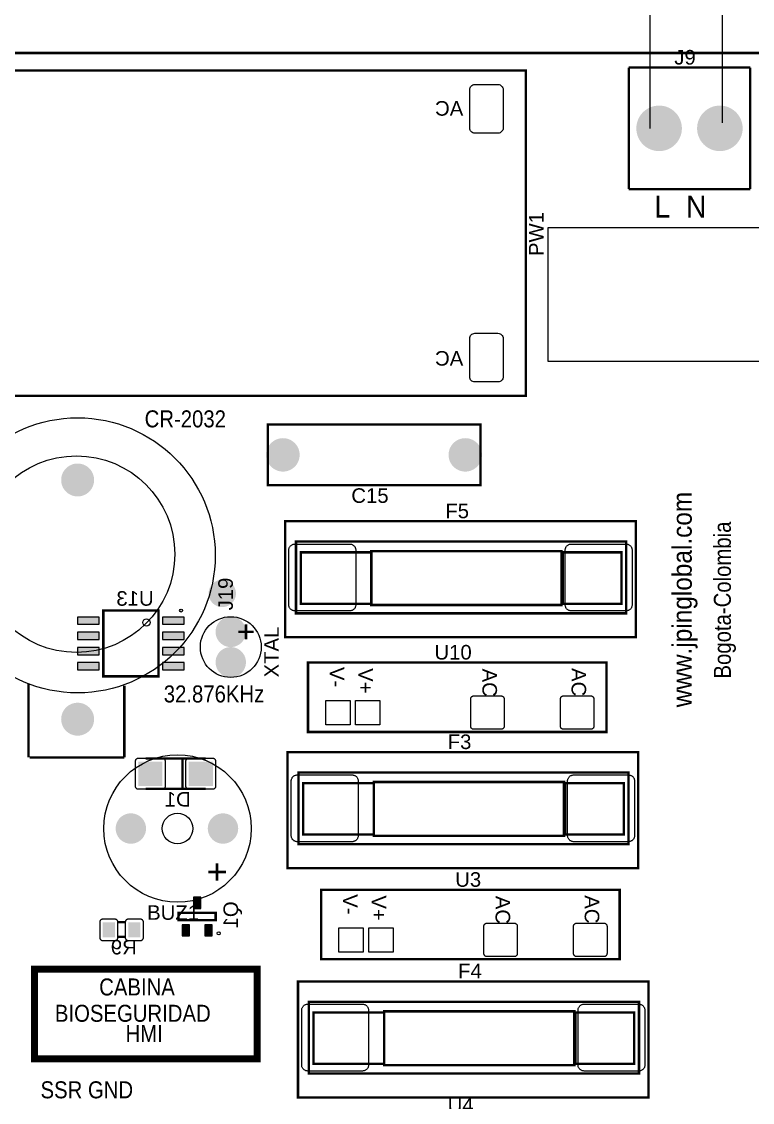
# Model space of a CAD drawing. Header units: inches. Extents: x 15 to 148, y 10 to 111.
# Drawn here: x 132.31 to 136.51, y 98.4 to 104.61 of the extents above; entities that cross this region are included whole.
import ezdxf

# ---------------------------------------------------------------- set-up
doc = ezdxf.new("R2010")
doc.units = ezdxf.units.IN
doc.header["$MEASUREMENT"] = 0
doc.layers.add('BLK_12AWG', color=7, linetype='Continuous')

# ---------------------------------------------------------------- blocks, each defined once
blk = doc.blocks.new('RPAD')
blk.add_trace([(-0.5, -0.5), (-0.5, 0.5), (0.5, -0.5), (0.5, 0.5)])
blk = doc.blocks.new('EPAD')
at = {"const_width": 0.5}
blk.add_lwpolyline([(-0.25, 0, 1), (0.25, 0, 1)], format="xyb", close=True, dxfattribs=at)
blk = doc.blocks.new('CBA2Board')
for points, const_width in [([(154.6751, 100.9212), (162.5311, 100.9212), (162.5311, 105.055), (154.6751, 105.055), (154.6751, 100.9212)], 0.008), ([(154.6751, 100.9212), (162.5311, 100.9212), (162.5311, 105.055), (154.6751, 105.055), (154.6751, 100.9212)], 0.008), ([(154.6751, 100.9212), (162.5311, 100.9212), (162.5311, 105.055), (154.6751, 105.055), (154.6751, 100.9212)], 0.008), ([(157.0499, 103.9263), (159.1129, 103.9263), (159.1129, 104.9972), (157.0499, 104.9972), (157.0499, 103.9263)], 0.008), ([(157.0499, 103.9263), (159.1129, 103.9263), (159.1129, 104.9972), (157.0499, 104.9972), (157.0499, 103.9263)], 0.008), ([(157.0499, 103.9263), (159.1129, 103.9263), (159.1129, 104.9972), (157.0499, 104.9972), (157.0499, 103.9263)], 0.008), ([(159.4512, 105.007), (159.4512, 104.607)], 0.008), ([(159.4512, 105.007), (159.8512, 105.007)], 0.008), ([(159.4512, 105.007), (159.4512, 104.607)], 0.008), ([(159.4512, 105.007), (159.8512, 105.007)], 0.008), ([(159.4512, 105.007), (159.4512, 104.607)], 0.008), ([(159.4512, 105.007), (159.8512, 105.007)], 0.008), ([(159.8512, 105.007), (159.8512, 104.607)], 0.008), ([(159.8512, 105.007), (159.8512, 104.607)], 0.008), ([(159.8512, 105.007), (159.8512, 104.607)], 0.008), ([(159.4512, 104.607), (159.8512, 104.607)], 0.008), ([(159.4512, 104.607), (159.8512, 104.607)], 0.008), ([(159.4512, 104.607), (159.8512, 104.607)], 0.008), ([(158.2634, 103.6322), (158.9634, 103.6322), (158.9634, 103.8322), (158.2634, 103.8322), (158.2634, 103.6322)], 0.008), ([(158.2634, 103.6322), (158.9634, 103.6322), (158.9634, 103.8322), (158.2634, 103.8322), (158.2634, 103.6322)], 0.008), ([(158.2634, 103.6322), (158.9634, 103.6322), (158.9634, 103.8322), (158.2634, 103.8322), (158.2634, 103.6322)], 0.008), ([(158.3209, 103.1318), (159.4744, 103.1318), (159.4744, 103.5137), (158.3209, 103.5137), (158.3209, 103.1318)], 0.008), ([(158.3209, 103.1318), (159.4744, 103.1318), (159.4744, 103.5137), (158.3209, 103.5137), (158.3209, 103.1318)], 0.008), ([(158.3209, 103.1318), (159.4744, 103.1318), (159.4744, 103.5137), (158.3209, 103.5137), (158.3209, 103.1318)], 0.008), ([(158.3563, 103.2105), (159.4429, 103.2105), (159.4429, 103.4467), (158.3563, 103.4467), (158.3563, 103.2105)], 0.008), ([(158.3563, 103.2105), (159.4429, 103.2105), (159.4429, 103.4467), (158.3563, 103.4467), (158.3563, 103.2105)], 0.008), ([(158.3563, 103.2105), (159.4429, 103.2105), (159.4429, 103.4467), (158.3563, 103.4467), (158.3563, 103.2105)], 0.008), ([(158.372, 103.242), (158.6043, 103.242), (158.6043, 103.4113), (158.372, 103.4113), (158.372, 103.242)], 0.008), ([(158.372, 103.242), (158.6043, 103.242), (158.6043, 103.4113), (158.372, 103.4113), (158.372, 103.242)], 0.008), ([(158.372, 103.242), (158.6043, 103.242), (158.6043, 103.4113), (158.372, 103.4113), (158.372, 103.242)], 0.008), ([(158.6043, 103.2381), (159.2303, 103.2381), (159.2303, 103.4152), (158.6043, 103.4152), (158.6043, 103.2381)], 0.008), ([(158.6043, 103.2381), (159.2303, 103.2381), (159.2303, 103.4152), (158.6043, 103.4152), (158.6043, 103.2381)], 0.008), ([(158.6043, 103.2381), (159.2303, 103.2381), (159.2303, 103.4152), (158.6043, 103.4152), (158.6043, 103.2381)], 0.008), ([(159.2342, 103.242), (159.4272, 103.242), (159.4272, 103.4113), (159.2342, 103.4113), (159.2342, 103.242)], 0.008), ([(159.2342, 103.242), (159.4272, 103.242), (159.4272, 103.4113), (159.2342, 103.4113), (159.2342, 103.242)], 0.008), ([(159.2342, 103.242), (159.4272, 103.242), (159.4272, 103.4113), (159.2342, 103.4113), (159.2342, 103.242)], 0.008), ([(157.9035, 103.0032), (157.7224, 103.0032), (157.7224, 103.2198), (157.9035, 103.2198), (157.9035, 103.0032)], 0.00787), ([(157.9035, 103.0032), (157.7224, 103.0032), (157.7224, 103.2198), (157.9035, 103.2198), (157.9035, 103.0032)], 0.00787), ([(157.9035, 103.0032), (157.7224, 103.0032), (157.7224, 103.2198), (157.9035, 103.2198), (157.9035, 103.0032)], 0.00787), ([(158.1917, 103.1745), (158.1917, 103.1245)], 0.008), ([(158.1917, 103.1745), (158.1917, 103.1245)], 0.008), ([(158.1917, 103.1745), (158.1917, 103.1245)], 0.008), ([(158.2167, 103.1495), (158.1667, 103.1495)], 0.008), ([(158.2167, 103.1495), (158.1667, 103.1495)], 0.008), ([(158.2167, 103.1495), (158.1667, 103.1495)], 0.008), ([(158.3957, 102.8201), (159.3782, 102.8201), (159.3782, 103.0485), (158.3957, 103.0485), (158.3957, 102.8201)], 0.008), ([(158.3957, 102.8201), (159.3782, 102.8201), (159.3782, 103.0485), (158.3957, 103.0485), (158.3957, 102.8201)], 0.008), ([(158.3957, 102.8201), (159.3782, 102.8201), (159.3782, 103.0485), (158.3957, 103.0485), (158.3957, 102.8201)], 0.008), ([(157.4764, 102.7361), (157.4764, 102.9802)], 0.008), ([(157.4764, 102.7361), (157.4764, 102.9802)], 0.008), ([(157.4764, 102.7361), (157.4764, 102.9802)], 0.008), ([(157.7913, 102.9723), (157.7913, 102.7361)], 0.008), ([(157.7913, 102.9723), (157.7913, 102.7361)], 0.008), ([(157.7913, 102.9723), (157.7913, 102.7361)], 0.008), ([(158.3287, 102.3719), (159.4823, 102.3719), (159.4823, 102.7538), (158.3287, 102.7538), (158.3287, 102.3719)], 0.008), ([(158.3287, 102.3719), (159.4823, 102.3719), (159.4823, 102.7538), (158.3287, 102.7538), (158.3287, 102.3719)], 0.008), ([(158.3287, 102.3719), (159.4823, 102.3719), (159.4823, 102.7538), (158.3287, 102.7538), (158.3287, 102.3719)], 0.008), ([(157.4803, 102.7361), (157.7913, 102.7361)], 0.008), ([(157.4803, 102.7361), (157.7913, 102.7361)], 0.008), ([(157.4803, 102.7361), (157.7913, 102.7361)], 0.008), ([(158.059, 102.7326), (157.862, 102.7326)], 0.008), ([(158.059, 102.7326), (157.862, 102.7326)], 0.008), ([(158.059, 102.7326), (157.862, 102.7326)], 0.008), ([(157.983, 102.6326), (157.983, 102.7326)], 0.008), ([(157.983, 102.6326), (157.983, 102.7326)], 0.008), ([(157.983, 102.6326), (157.983, 102.7326)], 0.008), ([(158.3642, 102.4507), (159.4508, 102.4507), (159.4508, 102.6869), (158.3642, 102.6869), (158.3642, 102.4507)], 0.008), ([(158.3642, 102.4507), (159.4508, 102.4507), (159.4508, 102.6869), (158.3642, 102.6869), (158.3642, 102.4507)], 0.008), ([(158.3642, 102.4507), (159.4508, 102.4507), (159.4508, 102.6869), (158.3642, 102.6869), (158.3642, 102.4507)], 0.008), ([(158.3799, 102.4822), (158.6122, 102.4822), (158.6122, 102.6515), (158.3799, 102.6515), (158.3799, 102.4822)], 0.008), ([(158.3799, 102.4822), (158.6122, 102.4822), (158.6122, 102.6515), (158.3799, 102.6515), (158.3799, 102.4822)], 0.008), ([(158.3799, 102.4822), (158.6122, 102.4822), (158.6122, 102.6515), (158.3799, 102.6515), (158.3799, 102.4822)], 0.008), ([(158.6122, 102.4782), (159.2382, 102.4782), (159.2382, 102.6554), (158.6122, 102.6554), (158.6122, 102.4782)], 0.008), ([(158.6122, 102.4782), (159.2382, 102.4782), (159.2382, 102.6554), (158.6122, 102.6554), (158.6122, 102.4782)], 0.008), ([(158.6122, 102.4782), (159.2382, 102.4782), (159.2382, 102.6554), (158.6122, 102.6554), (158.6122, 102.4782)], 0.008), ([(159.2421, 102.4822), (159.435, 102.4822), (159.435, 102.6515), (159.2421, 102.6515), (159.2421, 102.4822)], 0.008), ([(159.2421, 102.4822), (159.435, 102.4822), (159.435, 102.6515), (159.2421, 102.6515), (159.2421, 102.4822)], 0.008), ([(159.2421, 102.4822), (159.435, 102.4822), (159.435, 102.6515), (159.2421, 102.6515), (159.2421, 102.4822)], 0.008), ([(157.862, 102.6326), (158.059, 102.6326)], 0.008), ([(157.862, 102.6326), (158.059, 102.6326)], 0.008), ([(157.862, 102.6326), (158.059, 102.6326)], 0.008), ([(158.439, 102.0721), (159.4215, 102.0721), (159.4215, 102.3005), (158.439, 102.3005), (158.439, 102.0721)], 0.008), ([(158.439, 102.0721), (159.4215, 102.0721), (159.4215, 102.3005), (158.439, 102.3005), (158.439, 102.0721)], 0.008), ([(158.439, 102.0721), (159.4215, 102.0721), (159.4215, 102.3005), (158.439, 102.3005), (158.439, 102.0721)], 0.008), ([(157.97, 102.2007), (157.97, 102.2243), (158.092, 102.2243), (158.092, 102.2007), (157.97, 102.2007)], 0.00787), ([(157.97, 102.2007), (157.97, 102.2243), (158.092, 102.2243), (158.092, 102.2007), (157.97, 102.2007)], 0.00787), ([(157.97, 102.2007), (157.97, 102.2243), (158.092, 102.2243), (158.092, 102.2007), (157.97, 102.2007)], 0.00787), ([(157.7694, 102.1937), (157.7974, 102.1937)], 0.008), ([(157.7694, 102.1937), (157.7974, 102.1937)], 0.008), ([(157.7694, 102.1937), (157.7974, 102.1937)], 0.008), ([(157.7694, 102.1457), (157.7964, 102.1457)], 0.008), ([(157.7694, 102.1457), (157.7964, 102.1457)], 0.008), ([(157.7694, 102.1457), (157.7964, 102.1457)], 0.008), ([(157.4961, 101.744), (158.2283, 101.744), (158.2283, 102.0393), (157.4961, 102.0393), (157.4961, 101.744)], 0.023), ([(157.4961, 101.744), (158.2283, 101.744), (158.2283, 102.0393), (157.4961, 102.0393), (157.4961, 101.744)], 0.023), ([(157.4961, 101.744), (158.2283, 101.744), (158.2283, 102.0393), (157.4961, 102.0393), (157.4961, 101.744)], 0.023), ([(158.3629, 101.6172), (159.5164, 101.6172), (159.5164, 101.999), (158.3629, 101.999), (158.3629, 101.6172)], 0.008), ([(158.3629, 101.6172), (159.5164, 101.6172), (159.5164, 101.999), (158.3629, 101.999), (158.3629, 101.6172)], 0.008), ([(158.3629, 101.6172), (159.5164, 101.6172), (159.5164, 101.999), (158.3629, 101.999), (158.3629, 101.6172)], 0.008), ([(158.3983, 101.6959), (159.485, 101.6959), (159.485, 101.9321), (158.3983, 101.9321), (158.3983, 101.6959)], 0.008), ([(158.3983, 101.6959), (159.485, 101.6959), (159.485, 101.9321), (158.3983, 101.9321), (158.3983, 101.6959)], 0.008), ([(158.3983, 101.6959), (159.485, 101.6959), (159.485, 101.9321), (158.3983, 101.9321), (158.3983, 101.6959)], 0.008), ([(158.4141, 101.7274), (158.6464, 101.7274), (158.6464, 101.8967), (158.4141, 101.8967), (158.4141, 101.7274)], 0.008), ([(158.4141, 101.7274), (158.6464, 101.7274), (158.6464, 101.8967), (158.4141, 101.8967), (158.4141, 101.7274)], 0.008), ([(158.4141, 101.7274), (158.6464, 101.7274), (158.6464, 101.8967), (158.4141, 101.8967), (158.4141, 101.7274)], 0.008), ([(158.6464, 101.7235), (159.2724, 101.7235), (159.2724, 101.9006), (158.6464, 101.9006), (158.6464, 101.7235)], 0.008), ([(158.6464, 101.7235), (159.2724, 101.7235), (159.2724, 101.9006), (158.6464, 101.9006), (158.6464, 101.7235)], 0.008), ([(158.6464, 101.7235), (159.2724, 101.7235), (159.2724, 101.9006), (158.6464, 101.9006), (158.6464, 101.7235)], 0.008), ([(159.2763, 101.7274), (159.4692, 101.7274), (159.4692, 101.8967), (159.2763, 101.8967), (159.2763, 101.7274)], 0.008), ([(159.2763, 101.7274), (159.4692, 101.7274), (159.4692, 101.8967), (159.2763, 101.8967), (159.2763, 101.7274)], 0.008), ([(159.2763, 101.7274), (159.4692, 101.7274), (159.4692, 101.8967), (159.2763, 101.8967), (159.2763, 101.7274)], 0.008)]:
    blk.add_lwpolyline(points, dxfattribs=dict(const_width=const_width))
for points in [[(158.945, 104.9512), (159.021, 104.9512), (159.0245, 104.9509), (159.0277, 104.9499), (159.0306, 104.9483), (159.0331, 104.9463), (159.0351, 104.9438), (159.0367, 104.9409), (159.0376, 104.9377), (159.038, 104.9342), (159.038, 104.8082), (159.0376, 104.8047), (159.0367, 104.8015), (159.0351, 104.7986), (159.0331, 104.7961), (159.0306, 104.7941), (159.0277, 104.7925), (159.0245, 104.7915), (159.021, 104.7912), (158.945, 104.7912), (158.9415, 104.7915), (158.9383, 104.7925), (158.9354, 104.7941), (158.9329, 104.7961), (158.9308, 104.7986), (158.9293, 104.8015), (158.9283, 104.8047), (158.928, 104.8082), (158.928, 104.9342), (158.9283, 104.9377), (158.9293, 104.9409), (158.9308, 104.9438), (158.9329, 104.9463), (158.9354, 104.9483), (158.9383, 104.9499), (158.9415, 104.9509), (158.945, 104.9512)], [(158.945, 104.1323), (159.021, 104.1323), (159.0245, 104.132), (159.0277, 104.131), (159.0306, 104.1294), (159.0331, 104.1274), (159.0351, 104.1249), (159.0367, 104.122), (159.0376, 104.1188), (159.038, 104.1153), (159.038, 103.9893), (159.0376, 103.9858), (159.0367, 103.9826), (159.0351, 103.9797), (159.0331, 103.9772), (159.0306, 103.9752), (159.0277, 103.9736), (159.0245, 103.9726), (159.021, 103.9723), (158.945, 103.9723), (158.9415, 103.9726), (158.9383, 103.9736), (158.9354, 103.9752), (158.9329, 103.9772), (158.9308, 103.9797), (158.9293, 103.9826), (158.9283, 103.9858), (158.928, 103.9893), (158.928, 104.1153), (158.9283, 104.1188), (158.9293, 104.122), (158.9308, 104.1249), (158.9329, 104.1274), (158.9354, 104.1294), (158.9383, 104.131), (158.9415, 104.132), (158.945, 104.1323)], [(158.3529, 103.4386), (158.5329, 103.4386), (158.535, 103.4385), (158.537, 103.4382), (158.5389, 103.4378), (158.5408, 103.4371), (158.5425, 103.4363), (158.5442, 103.4353), (158.5457, 103.4341), (158.5471, 103.4329), (158.5484, 103.4314), (158.5495, 103.4299), (158.5505, 103.4283), (158.5514, 103.4265), (158.552, 103.4247), (158.5525, 103.4227), (158.5528, 103.4207), (158.5529, 103.4186), (158.5529, 103.2386), (158.5528, 103.2366), (158.5525, 103.2345), (158.552, 103.2326), (158.5514, 103.2308), (158.5505, 103.229), (158.5495, 103.2274), (158.5484, 103.2258), (158.5471, 103.2244), (158.5457, 103.2231), (158.5442, 103.222), (158.5425, 103.221), (158.5408, 103.2202), (158.5389, 103.2195), (158.537, 103.219), (158.535, 103.2187), (158.5329, 103.2186), (158.3529, 103.2186), (158.3508, 103.2187), (158.3488, 103.219), (158.3469, 103.2195), (158.345, 103.2202), (158.3433, 103.221), (158.3416, 103.222), (158.3401, 103.2231), (158.3387, 103.2244), (158.3374, 103.2258), (158.3363, 103.2274), (158.3353, 103.229), (158.3344, 103.2308), (158.3338, 103.2326), (158.3333, 103.2345), (158.333, 103.2366), (158.3329, 103.2386), (158.3329, 103.4186), (158.333, 103.4207), (158.3333, 103.4227), (158.3338, 103.4247), (158.3344, 103.4265), (158.3353, 103.4283), (158.3363, 103.4299), (158.3374, 103.4314), (158.3387, 103.4329), (158.3401, 103.4341), (158.3416, 103.4353), (158.3433, 103.4363), (158.345, 103.4371), (158.3469, 103.4378), (158.3488, 103.4382), (158.3508, 103.4385), (158.3529, 103.4386)], [(159.2624, 103.4386), (159.4424, 103.4386), (159.4444, 103.4385), (159.4464, 103.4382), (159.4484, 103.4378), (159.4502, 103.4371), (159.452, 103.4363), (159.4536, 103.4353), (159.4552, 103.4341), (159.4566, 103.4329), (159.4579, 103.4314), (159.459, 103.4299), (159.46, 103.4283), (159.4608, 103.4265), (159.4615, 103.4247), (159.462, 103.4227), (159.4623, 103.4207), (159.4624, 103.4186), (159.4624, 103.2386), (159.4623, 103.2366), (159.462, 103.2345), (159.4615, 103.2326), (159.4608, 103.2308), (159.46, 103.229), (159.459, 103.2274), (159.4579, 103.2258), (159.4566, 103.2244), (159.4552, 103.2231), (159.4536, 103.222), (159.452, 103.221), (159.4502, 103.2202), (159.4484, 103.2195), (159.4464, 103.219), (159.4444, 103.2187), (159.4424, 103.2186), (159.2624, 103.2186), (159.2603, 103.2187), (159.2583, 103.219), (159.2563, 103.2195), (159.2545, 103.2202), (159.2527, 103.221), (159.2511, 103.222), (159.2495, 103.2231), (159.2481, 103.2244), (159.2469, 103.2258), (159.2457, 103.2274), (159.2447, 103.229), (159.2439, 103.2308), (159.2432, 103.2326), (159.2428, 103.2345), (159.2425, 103.2366), (159.2424, 103.2386), (159.2424, 103.4186), (159.2425, 103.4207), (159.2428, 103.4227), (159.2432, 103.4247), (159.2439, 103.4265), (159.2447, 103.4283), (159.2457, 103.4299), (159.2469, 103.4314), (159.2481, 103.4329), (159.2495, 103.4341), (159.2511, 103.4353), (159.2527, 103.4363), (159.2545, 103.4371), (159.2563, 103.4378), (159.2583, 103.4382), (159.2603, 103.4385), (159.2624, 103.4386)], [(157.7087, 103.1745), (157.7087, 103.1985), (157.6377, 103.1985), (157.6377, 103.1745), (157.7087, 103.1745)], [(157.9882, 103.1745), (157.9882, 103.1985), (157.9172, 103.1985), (157.9172, 103.1745), (157.9882, 103.1745)], [(157.7087, 103.1245), (157.7087, 103.1485), (157.6377, 103.1485), (157.6377, 103.1245), (157.7087, 103.1245)], [(157.9882, 103.1245), (157.9882, 103.1485), (157.9172, 103.1485), (157.9172, 103.1245), (157.9882, 103.1245)], [(157.7087, 103.0745), (157.7087, 103.0985), (157.6377, 103.0985), (157.6377, 103.0745), (157.7087, 103.0745)], [(157.9882, 103.0745), (157.9882, 103.0985), (157.9172, 103.0985), (157.9172, 103.0745), (157.9882, 103.0745)], [(157.7087, 103.0245), (157.7087, 103.0485), (157.6377, 103.0485), (157.6377, 103.0245), (157.7087, 103.0245)], [(157.9882, 103.0245), (157.9882, 103.0485), (157.9172, 103.0485), (157.9172, 103.0245), (157.9882, 103.0245)], [(158.4541, 102.9238), (158.5341, 102.9238), (158.5341, 102.8438), (158.4541, 102.8438), (158.4541, 102.9238)], [(158.5525, 102.9238), (158.6325, 102.9238), (158.6325, 102.8438), (158.5525, 102.8438), (158.5525, 102.9238)], [(158.9412, 102.9388), (159.0312, 102.9388), (159.0322, 102.9387), (159.0333, 102.9386), (159.0342, 102.9383), (159.0351, 102.938), (159.036, 102.9376), (159.0368, 102.9371), (159.0376, 102.9365), (159.0383, 102.9359), (159.039, 102.9352), (159.0395, 102.9344), (159.04, 102.9336), (159.0404, 102.9327), (159.0408, 102.9318), (159.041, 102.9308), (159.0412, 102.9298), (159.0412, 102.9288), (159.0412, 102.8388), (159.0412, 102.8377), (159.041, 102.8367), (159.0408, 102.8357), (159.0404, 102.8348), (159.04, 102.8339), (159.0395, 102.8331), (159.039, 102.8323), (159.0383, 102.8316), (159.0376, 102.831), (159.0368, 102.8304), (159.036, 102.8299), (159.0351, 102.8295), (159.0342, 102.8292), (159.0333, 102.829), (159.0322, 102.8288), (159.0312, 102.8288), (158.9412, 102.8288), (158.9402, 102.8288), (158.9392, 102.829), (158.9382, 102.8292), (158.9373, 102.8295), (158.9364, 102.8299), (158.9356, 102.8304), (158.9348, 102.831), (158.9341, 102.8316), (158.9335, 102.8323), (158.9329, 102.8331), (158.9324, 102.8339), (158.932, 102.8348), (158.9317, 102.8357), (158.9314, 102.8367), (158.9313, 102.8377), (158.9312, 102.8388), (158.9312, 102.9288), (158.9313, 102.9298), (158.9314, 102.9308), (158.9317, 102.9318), (158.932, 102.9327), (158.9324, 102.9336), (158.9329, 102.9344), (158.9335, 102.9352), (158.9341, 102.9359), (158.9348, 102.9365), (158.9356, 102.9371), (158.9364, 102.9376), (158.9373, 102.938), (158.9382, 102.9383), (158.9392, 102.9386), (158.9402, 102.9387), (158.9412, 102.9388)], [(159.2365, 102.9388), (159.3265, 102.9388), (159.3275, 102.9387), (159.3285, 102.9386), (159.3295, 102.9383), (159.3304, 102.938), (159.3313, 102.9376), (159.3321, 102.9371), (159.3329, 102.9365), (159.3336, 102.9359), (159.3342, 102.9352), (159.3348, 102.9344), (159.3353, 102.9336), (159.3357, 102.9327), (159.336, 102.9318), (159.3363, 102.9308), (159.3364, 102.9298), (159.3365, 102.9288), (159.3365, 102.8388), (159.3364, 102.8377), (159.3363, 102.8367), (159.336, 102.8357), (159.3357, 102.8348), (159.3353, 102.8339), (159.3348, 102.8331), (159.3342, 102.8323), (159.3336, 102.8316), (159.3329, 102.831), (159.3321, 102.8304), (159.3313, 102.8299), (159.3304, 102.8295), (159.3295, 102.8292), (159.3285, 102.829), (159.3275, 102.8288), (159.3265, 102.8288), (159.2365, 102.8288), (159.2354, 102.8288), (159.2344, 102.829), (159.2335, 102.8292), (159.2326, 102.8295), (159.2317, 102.8299), (159.2309, 102.8304), (159.2301, 102.831), (159.2294, 102.8316), (159.2287, 102.8323), (159.2282, 102.8331), (159.2277, 102.8339), (159.2273, 102.8348), (159.2269, 102.8357), (159.2267, 102.8367), (159.2265, 102.8377), (159.2265, 102.8388), (159.2265, 102.9288), (159.2265, 102.9298), (159.2267, 102.9308), (159.2269, 102.9318), (159.2273, 102.9327), (159.2277, 102.9336), (159.2282, 102.9344), (159.2287, 102.9352), (159.2294, 102.9359), (159.2301, 102.9365), (159.2309, 102.9371), (159.2317, 102.9376), (159.2326, 102.938), (159.2335, 102.9383), (159.2344, 102.9386), (159.2354, 102.9387), (159.2365, 102.9388)], [(157.837, 102.6326), (157.917, 102.6326), (157.9181, 102.6327), (157.9191, 102.6328), (157.92, 102.6331), (157.921, 102.6334), (157.9218, 102.6338), (157.9227, 102.6343), (157.9234, 102.6349), (157.9241, 102.6355), (157.9248, 102.6362), (157.9253, 102.637), (157.9258, 102.6378), (157.9263, 102.6387), (157.9266, 102.6396), (157.9268, 102.6406), (157.927, 102.6416), (157.927, 102.6426), (157.927, 102.7226), (157.927, 102.7237), (157.9268, 102.7247), (157.9266, 102.7256), (157.9263, 102.7266), (157.9258, 102.7274), (157.9253, 102.7283), (157.9248, 102.729), (157.9241, 102.7297), (157.9234, 102.7304), (157.9227, 102.731), (157.9218, 102.7314), (157.921, 102.7319), (157.92, 102.7322), (157.9191, 102.7324), (157.9181, 102.7326), (157.917, 102.7326), (157.837, 102.7326), (157.836, 102.7326), (157.835, 102.7324), (157.834, 102.7322), (157.8331, 102.7319), (157.8322, 102.7314), (157.8314, 102.731), (157.8306, 102.7304), (157.8299, 102.7297), (157.8293, 102.729), (157.8287, 102.7283), (157.8282, 102.7274), (157.8278, 102.7266), (157.8275, 102.7256), (157.8272, 102.7247), (157.8271, 102.7237), (157.827, 102.7226), (157.827, 102.6426), (157.8271, 102.6416), (157.8272, 102.6406), (157.8275, 102.6396), (157.8278, 102.6387), (157.8282, 102.6378), (157.8287, 102.637), (157.8293, 102.6362), (157.8299, 102.6355), (157.8306, 102.6349), (157.8314, 102.6343), (157.8322, 102.6338), (157.8331, 102.6334), (157.834, 102.6331), (157.835, 102.6328), (157.836, 102.6327), (157.837, 102.6326)], [(158.003, 102.6326), (158.083, 102.6326), (158.0841, 102.6327), (158.0851, 102.6328), (158.086, 102.6331), (158.087, 102.6334), (158.0878, 102.6338), (158.0887, 102.6343), (158.0894, 102.6349), (158.0901, 102.6355), (158.0908, 102.6362), (158.0913, 102.637), (158.0918, 102.6378), (158.0923, 102.6387), (158.0926, 102.6396), (158.0928, 102.6406), (158.093, 102.6416), (158.093, 102.6426), (158.093, 102.7226), (158.093, 102.7237), (158.0928, 102.7247), (158.0926, 102.7256), (158.0923, 102.7266), (158.0918, 102.7274), (158.0913, 102.7283), (158.0908, 102.729), (158.0901, 102.7297), (158.0894, 102.7304), (158.0887, 102.731), (158.0878, 102.7314), (158.087, 102.7319), (158.086, 102.7322), (158.0851, 102.7324), (158.0841, 102.7326), (158.083, 102.7326), (158.003, 102.7326), (158.002, 102.7326), (158.001, 102.7324), (158, 102.7322), (157.9991, 102.7319), (157.9982, 102.7314), (157.9974, 102.731), (157.9966, 102.7304), (157.9959, 102.7297), (157.9953, 102.729), (157.9947, 102.7283), (157.9942, 102.7274), (157.9938, 102.7266), (157.9935, 102.7256), (157.9932, 102.7247), (157.9931, 102.7237), (157.993, 102.7226), (157.993, 102.6426), (157.9931, 102.6416), (157.9932, 102.6406), (157.9935, 102.6396), (157.9938, 102.6387), (157.9942, 102.6378), (157.9947, 102.637), (157.9953, 102.6362), (157.9959, 102.6355), (157.9966, 102.6349), (157.9974, 102.6343), (157.9982, 102.6338), (157.9991, 102.6334), (158, 102.6331), (158.001, 102.6328), (158.002, 102.6327), (158.003, 102.6326)], [(158.3608, 102.6788), (158.5408, 102.6788), (158.5429, 102.6787), (158.5449, 102.6784), (158.5468, 102.6779), (158.5486, 102.6772), (158.5504, 102.6764), (158.552, 102.6754), (158.5536, 102.6743), (158.555, 102.673), (158.5563, 102.6716), (158.5574, 102.6701), (158.5584, 102.6684), (158.5592, 102.6667), (158.5599, 102.6648), (158.5604, 102.6629), (158.5607, 102.6609), (158.5608, 102.6588), (158.5608, 102.4788), (158.5607, 102.4767), (158.5604, 102.4747), (158.5599, 102.4728), (158.5592, 102.4709), (158.5584, 102.4692), (158.5574, 102.4675), (158.5563, 102.466), (158.555, 102.4646), (158.5536, 102.4633), (158.552, 102.4622), (158.5504, 102.4612), (158.5486, 102.4603), (158.5468, 102.4597), (158.5449, 102.4592), (158.5429, 102.4589), (158.5408, 102.4588), (158.3608, 102.4588), (158.3587, 102.4589), (158.3567, 102.4592), (158.3548, 102.4597), (158.3529, 102.4603), (158.3512, 102.4612), (158.3495, 102.4622), (158.348, 102.4633), (158.3466, 102.4646), (158.3453, 102.466), (158.3441, 102.4675), (158.3432, 102.4692), (158.3423, 102.4709), (158.3417, 102.4728), (158.3412, 102.4747), (158.3409, 102.4767), (158.3408, 102.4788), (158.3408, 102.6588), (158.3409, 102.6609), (158.3412, 102.6629), (158.3417, 102.6648), (158.3423, 102.6667), (158.3432, 102.6684), (158.3441, 102.6701), (158.3453, 102.6716), (158.3466, 102.673), (158.348, 102.6743), (158.3495, 102.6754), (158.3512, 102.6764), (158.3529, 102.6772), (158.3548, 102.6779), (158.3567, 102.6784), (158.3587, 102.6787), (158.3608, 102.6788)], [(159.2702, 102.6788), (159.4502, 102.6788), (159.4523, 102.6787), (159.4543, 102.6784), (159.4562, 102.6779), (159.4581, 102.6772), (159.4598, 102.6764), (159.4615, 102.6754), (159.463, 102.6743), (159.4644, 102.673), (159.4657, 102.6716), (159.4669, 102.6701), (159.4679, 102.6684), (159.4687, 102.6667), (159.4693, 102.6648), (159.4698, 102.6629), (159.4701, 102.6609), (159.4702, 102.6588), (159.4702, 102.4788), (159.4701, 102.4767), (159.4698, 102.4747), (159.4693, 102.4728), (159.4687, 102.4709), (159.4679, 102.4692), (159.4669, 102.4675), (159.4657, 102.466), (159.4644, 102.4646), (159.463, 102.4633), (159.4615, 102.4622), (159.4598, 102.4612), (159.4581, 102.4603), (159.4562, 102.4597), (159.4543, 102.4592), (159.4523, 102.4589), (159.4502, 102.4588), (159.2702, 102.4588), (159.2681, 102.4589), (159.2661, 102.4592), (159.2642, 102.4597), (159.2624, 102.4603), (159.2606, 102.4612), (159.259, 102.4622), (159.2574, 102.4633), (159.256, 102.4646), (159.2547, 102.466), (159.2536, 102.4675), (159.2526, 102.4692), (159.2518, 102.4709), (159.2511, 102.4728), (159.2506, 102.4747), (159.2503, 102.4767), (159.2502, 102.4788), (159.2502, 102.6588), (159.2503, 102.6609), (159.2506, 102.6629), (159.2511, 102.6648), (159.2518, 102.6667), (159.2526, 102.6684), (159.2536, 102.6701), (159.2547, 102.6716), (159.256, 102.673), (159.2574, 102.6743), (159.259, 102.6754), (159.2606, 102.6764), (159.2624, 102.6772), (159.2642, 102.6779), (159.2661, 102.6784), (159.2681, 102.6787), (159.2702, 102.6788)], [(158.019, 102.2393), (158.043, 102.2393), (158.043, 102.2763), (158.019, 102.2763), (158.019, 102.2393)], [(157.7204, 102.1337), (157.7604, 102.1337), (157.7614, 102.1338), (157.7624, 102.1339), (157.7634, 102.1341), (157.7643, 102.1345), (157.7652, 102.1349), (157.766, 102.1354), (157.7668, 102.136), (157.7675, 102.1366), (157.7681, 102.1373), (157.7687, 102.1381), (157.7692, 102.1389), (157.7696, 102.1398), (157.77, 102.1407), (157.7702, 102.1417), (157.7703, 102.1427), (157.7704, 102.1437), (157.7704, 102.1937), (157.7703, 102.1947), (157.7702, 102.1958), (157.77, 102.1967), (157.7696, 102.1976), (157.7692, 102.1985), (157.7687, 102.1993), (157.7681, 102.2001), (157.7675, 102.2008), (157.7668, 102.2015), (157.766, 102.202), (157.7652, 102.2025), (157.7643, 102.2029), (157.7634, 102.2033), (157.7624, 102.2035), (157.7614, 102.2037), (157.7604, 102.2037), (157.7204, 102.2037), (157.7194, 102.2037), (157.7184, 102.2035), (157.7174, 102.2033), (157.7165, 102.2029), (157.7156, 102.2025), (157.7148, 102.202), (157.714, 102.2015), (157.7133, 102.2008), (157.7126, 102.2001), (157.7121, 102.1993), (157.7116, 102.1985), (157.7112, 102.1976), (157.7108, 102.1967), (157.7106, 102.1958), (157.7104, 102.1947), (157.7104, 102.1937), (157.7104, 102.1437), (157.7104, 102.1427), (157.7106, 102.1417), (157.7108, 102.1407), (157.7112, 102.1398), (157.7116, 102.1389), (157.7121, 102.1381), (157.7126, 102.1373), (157.7133, 102.1366), (157.714, 102.136), (157.7148, 102.1354), (157.7156, 102.1349), (157.7165, 102.1345), (157.7174, 102.1341), (157.7184, 102.1339), (157.7194, 102.1338), (157.7204, 102.1337)], [(157.8044, 102.1337), (157.8444, 102.1337), (157.8454, 102.1338), (157.8464, 102.1339), (157.8474, 102.1341), (157.8483, 102.1345), (157.8492, 102.1349), (157.85, 102.1354), (157.8508, 102.136), (157.8515, 102.1366), (157.8521, 102.1373), (157.8527, 102.1381), (157.8532, 102.1389), (157.8536, 102.1398), (157.854, 102.1407), (157.8542, 102.1417), (157.8543, 102.1427), (157.8544, 102.1437), (157.8544, 102.1937), (157.8543, 102.1947), (157.8542, 102.1958), (157.854, 102.1967), (157.8536, 102.1976), (157.8532, 102.1985), (157.8527, 102.1993), (157.8521, 102.2001), (157.8515, 102.2008), (157.8508, 102.2015), (157.85, 102.202), (157.8492, 102.2025), (157.8483, 102.2029), (157.8474, 102.2033), (157.8464, 102.2035), (157.8454, 102.2037), (157.8444, 102.2037), (157.8044, 102.2037), (157.8034, 102.2037), (157.8024, 102.2035), (157.8014, 102.2033), (157.8005, 102.2029), (157.7996, 102.2025), (157.7988, 102.202), (157.798, 102.2015), (157.7973, 102.2008), (157.7966, 102.2001), (157.7961, 102.1993), (157.7956, 102.1985), (157.7952, 102.1976), (157.7948, 102.1967), (157.7946, 102.1958), (157.7944, 102.1947), (157.7944, 102.1937), (157.7944, 102.1437), (157.7944, 102.1427), (157.7946, 102.1417), (157.7948, 102.1407), (157.7952, 102.1398), (157.7956, 102.1389), (157.7961, 102.1381), (157.7966, 102.1373), (157.7973, 102.1366), (157.798, 102.136), (157.7988, 102.1354), (157.7996, 102.1349), (157.8005, 102.1345), (157.8014, 102.1341), (157.8024, 102.1339), (157.8034, 102.1338), (157.8044, 102.1337)], [(157.9816, 102.1487), (158.0056, 102.1487), (158.0056, 102.1857), (157.9816, 102.1857), (157.9816, 102.1487)], [(158.0564, 102.1487), (158.0804, 102.1487), (158.0804, 102.1857), (158.0564, 102.1857), (158.0564, 102.1487)], [(158.4974, 102.1757), (158.5774, 102.1757), (158.5774, 102.0957), (158.4974, 102.0957), (158.4974, 102.1757)], [(158.5958, 102.1757), (158.6758, 102.1757), (158.6758, 102.0957), (158.5958, 102.0957), (158.5958, 102.1757)], [(158.9845, 102.1907), (159.0745, 102.1907), (159.0756, 102.1907), (159.0766, 102.1905), (159.0775, 102.1903), (159.0785, 102.1899), (159.0793, 102.1895), (159.0802, 102.189), (159.0809, 102.1885), (159.0816, 102.1878), (159.0823, 102.1871), (159.0828, 102.1864), (159.0833, 102.1855), (159.0837, 102.1847), (159.0841, 102.1837), (159.0843, 102.1828), (159.0845, 102.1818), (159.0845, 102.1807), (159.0845, 102.0907), (159.0845, 102.0897), (159.0843, 102.0887), (159.0841, 102.0877), (159.0837, 102.0868), (159.0833, 102.0859), (159.0828, 102.0851), (159.0823, 102.0843), (159.0816, 102.0836), (159.0809, 102.083), (159.0802, 102.0824), (159.0793, 102.0819), (159.0785, 102.0815), (159.0775, 102.0812), (159.0766, 102.0809), (159.0756, 102.0808), (159.0745, 102.0807), (158.9845, 102.0807), (158.9835, 102.0808), (158.9825, 102.0809), (158.9815, 102.0812), (158.9806, 102.0815), (158.9797, 102.0819), (158.9789, 102.0824), (158.9781, 102.083), (158.9774, 102.0836), (158.9768, 102.0843), (158.9762, 102.0851), (158.9757, 102.0859), (158.9753, 102.0868), (158.975, 102.0877), (158.9747, 102.0887), (158.9746, 102.0897), (158.9745, 102.0907), (158.9745, 102.1807), (158.9746, 102.1818), (158.9747, 102.1828), (158.975, 102.1837), (158.9753, 102.1847), (158.9757, 102.1855), (158.9762, 102.1864), (158.9768, 102.1871), (158.9774, 102.1878), (158.9781, 102.1885), (158.9789, 102.189), (158.9797, 102.1895), (158.9806, 102.1899), (158.9815, 102.1903), (158.9825, 102.1905), (158.9835, 102.1907), (158.9845, 102.1907)], [(159.2798, 102.1907), (159.3698, 102.1907), (159.3708, 102.1907), (159.3718, 102.1905), (159.3728, 102.1903), (159.3737, 102.1899), (159.3746, 102.1895), (159.3754, 102.189), (159.3762, 102.1885), (159.3769, 102.1878), (159.3775, 102.1871), (159.3781, 102.1864), (159.3786, 102.1855), (159.379, 102.1847), (159.3794, 102.1837), (159.3796, 102.1828), (159.3797, 102.1818), (159.3798, 102.1807), (159.3798, 102.0907), (159.3797, 102.0897), (159.3796, 102.0887), (159.3794, 102.0877), (159.379, 102.0868), (159.3786, 102.0859), (159.3781, 102.0851), (159.3775, 102.0843), (159.3769, 102.0836), (159.3762, 102.083), (159.3754, 102.0824), (159.3746, 102.0819), (159.3737, 102.0815), (159.3728, 102.0812), (159.3718, 102.0809), (159.3708, 102.0808), (159.3698, 102.0807), (159.2798, 102.0807), (159.2788, 102.0808), (159.2777, 102.0809), (159.2768, 102.0812), (159.2759, 102.0815), (159.275, 102.0819), (159.2742, 102.0824), (159.2734, 102.083), (159.2727, 102.0836), (159.272, 102.0843), (159.2715, 102.0851), (159.271, 102.0859), (159.2706, 102.0868), (159.2702, 102.0877), (159.27, 102.0887), (159.2698, 102.0897), (159.2698, 102.0907), (159.2698, 102.1807), (159.2698, 102.1818), (159.27, 102.1828), (159.2702, 102.1837), (159.2706, 102.1847), (159.271, 102.1855), (159.2715, 102.1864), (159.272, 102.1871), (159.2727, 102.1878), (159.2734, 102.1885), (159.2742, 102.189), (159.275, 102.1895), (159.2759, 102.1899), (159.2768, 102.1903), (159.2777, 102.1905), (159.2788, 102.1907), (159.2798, 102.1907)], [(158.395, 101.924), (158.575, 101.924), (158.577, 101.9239), (158.579, 101.9236), (158.581, 101.9231), (158.5828, 101.9225), (158.5846, 101.9216), (158.5862, 101.9206), (158.5878, 101.9195), (158.5892, 101.9182), (158.5904, 101.9168), (158.5916, 101.9153), (158.5926, 101.9136), (158.5934, 101.9119), (158.5941, 101.91), (158.5946, 101.9081), (158.5948, 101.9061), (158.595, 101.904), (158.595, 101.724), (158.5948, 101.7219), (158.5946, 101.7199), (158.5941, 101.718), (158.5934, 101.7161), (158.5926, 101.7144), (158.5916, 101.7127), (158.5904, 101.7112), (158.5892, 101.7098), (158.5878, 101.7085), (158.5862, 101.7074), (158.5846, 101.7064), (158.5828, 101.7055), (158.581, 101.7049), (158.579, 101.7044), (158.577, 101.7041), (158.575, 101.704), (158.395, 101.704), (158.3929, 101.7041), (158.3909, 101.7044), (158.3889, 101.7049), (158.3871, 101.7055), (158.3853, 101.7064), (158.3837, 101.7074), (158.3821, 101.7085), (158.3807, 101.7098), (158.3795, 101.7112), (158.3783, 101.7127), (158.3773, 101.7144), (158.3765, 101.7161), (158.3758, 101.718), (158.3753, 101.7199), (158.3751, 101.7219), (158.375, 101.724), (158.375, 101.904), (158.3751, 101.9061), (158.3753, 101.9081), (158.3758, 101.91), (158.3765, 101.9119), (158.3773, 101.9136), (158.3783, 101.9153), (158.3795, 101.9168), (158.3807, 101.9182), (158.3821, 101.9195), (158.3837, 101.9206), (158.3853, 101.9216), (158.3871, 101.9225), (158.3889, 101.9231), (158.3909, 101.9236), (158.3929, 101.9239), (158.395, 101.924)], [(159.3044, 101.924), (159.4844, 101.924), (159.4865, 101.9239), (159.4885, 101.9236), (159.4904, 101.9231), (159.4923, 101.9225), (159.494, 101.9216), (159.4957, 101.9206), (159.4972, 101.9195), (159.4986, 101.9182), (159.4999, 101.9168), (159.501, 101.9153), (159.502, 101.9136), (159.5029, 101.9119), (159.5035, 101.91), (159.504, 101.9081), (159.5043, 101.9061), (159.5044, 101.904), (159.5044, 101.724), (159.5043, 101.7219), (159.504, 101.7199), (159.5035, 101.718), (159.5029, 101.7161), (159.502, 101.7144), (159.501, 101.7127), (159.4999, 101.7112), (159.4986, 101.7098), (159.4972, 101.7085), (159.4957, 101.7074), (159.494, 101.7064), (159.4923, 101.7055), (159.4904, 101.7049), (159.4885, 101.7044), (159.4865, 101.7041), (159.4844, 101.704), (159.3044, 101.704), (159.3023, 101.7041), (159.3003, 101.7044), (159.2984, 101.7049), (159.2965, 101.7055), (159.2948, 101.7064), (159.2931, 101.7074), (159.2916, 101.7085), (159.2902, 101.7098), (159.2889, 101.7112), (159.2878, 101.7127), (159.2868, 101.7144), (159.2859, 101.7161), (159.2853, 101.718), (159.2848, 101.7199), (159.2845, 101.7219), (159.2844, 101.724), (159.2844, 101.904), (159.2845, 101.9061), (159.2848, 101.9081), (159.2853, 101.91), (159.2859, 101.9119), (159.2868, 101.9136), (159.2878, 101.9153), (159.2889, 101.9168), (159.2902, 101.9182), (159.2916, 101.9195), (159.2931, 101.9206), (159.2948, 101.9216), (159.2965, 101.9225), (159.2984, 101.9231), (159.3003, 101.9236), (159.3023, 101.9239), (159.3044, 101.924)]]:
    blk.add_lwpolyline(points, close=True)
blk.add_lwpolyline([(159.1853, 104.0411), (160.7333, 104.0411), (160.7333, 104.479), (159.1853, 104.479), (159.1853, 104.0411)])
for centre, radius in [((157.6378, 103.4015), 0.4528), ((157.6378, 103.4015), 0.4528), ((157.6378, 103.4015), 0.4528), ((157.6338, 103.4054), 0.3236), ((157.6338, 103.4054), 0.3236), ((157.6338, 103.4054), 0.3236), ((157.9783, 103.2198), 0.00492), ((157.9783, 103.2198), 0.00492), ((157.9783, 103.2198), 0.00492), ((157.8642, 103.1804), 0.0118), ((157.8642, 103.1804), 0.0118), ((157.8642, 103.1804), 0.0118), ((158.1417, 103.0995), 0.1), ((158.1417, 103.0995), 0.1), ((158.1417, 103.0995), 0.1), ((157.9665, 102.5022), 0.2426), ((157.9665, 102.5022), 0.2426), ((157.9665, 102.5022), 0.2426), ((157.9665, 102.5022), 0.0504), ((157.9665, 102.5022), 0.0504), ((157.9665, 102.5022), 0.0504), ((158.1019, 102.1574), 0.00492), ((158.1019, 102.1574), 0.00492), ((158.1019, 102.1574), 0.00492)]:
    blk.add_circle(centre, radius)
for p, xscale, yscale in [((159.5512, 104.807), 0.15, 0.15), ((159.7512, 104.807), 0.15, 0.15), ((158.3134, 103.7322), 0.11, 0.11), ((158.9134, 103.7322), 0.11, 0.11), ((157.6378, 103.6495), 0.108425, 0.108425), ((158.1138, 103.2762), 0.09, 0.09), ((158.1417, 103.1495), 0.1, 0.1), ((158.1417, 103.0495), 0.1, 0.1), ((157.6378, 102.8621), 0.108425, 0.108425), ((157.8129, 102.5022), 0.1, 0.1), ((158.1161, 102.5022), 0.1, 0.1)]:
    blk.add_blockref('EPAD', p, dxfattribs=dict(xscale=xscale, yscale=yscale))
for p, xscale, yscale, rotation in [((157.6732, 103.1865), 0.024, 0.071, 270), ((157.9527, 103.1865), 0.024, 0.071, 270), ((157.6732, 103.1365), 0.024, 0.071, 270), ((157.9527, 103.1365), 0.024, 0.071, 270), ((157.6732, 103.0865), 0.024, 0.071, 270), ((157.9527, 103.0865), 0.024, 0.071, 270), ((157.6732, 103.0365), 0.024, 0.071, 270), ((157.9527, 103.0365), 0.024, 0.071, 270), ((157.877, 102.6826), 0.08, 0.08, 180), ((158.043, 102.6826), 0.08, 0.08, 180), ((158.031, 102.2578), 0.024, 0.037, 180), ((157.7404, 102.1687), 0.04, 0.05, 180), ((157.8244, 102.1687), 0.04, 0.05, 180), ((157.9936, 102.1672), 0.024, 0.037, 180), ((158.0684, 102.1672), 0.024, 0.037, 180)]:
    blk.add_blockref('RPAD', p, dxfattribs=dict(xscale=xscale, yscale=yscale, rotation=rotation))
for s, height, width, p in [('J9', 0.048, 1.041667, (159.6012, 105.017)), ('J9', 0.048, 1.041667, (159.6012, 105.017)), ('J9', 0.048, 1.041667, (159.6012, 105.017)), ('L  N', 0.072, 0.972222, (159.5354, 104.5134)), ('L  N', 0.072, 0.972222, (159.5354, 104.5134)), ('L  N', 0.072, 0.972222, (159.5354, 104.5134)), ('CR-2032', 0.056, 0.892857, (157.8583, 103.8227)), ('CR-2032', 0.056, 0.892857, (157.8583, 103.8227)), ('CR-2032', 0.056, 0.892857, (157.8583, 103.8227)), ('C15', 0.048, 1.041667, (158.5384, 103.5742)), ('C15', 0.048, 1.041667, (158.5384, 103.5742)), ('C15', 0.048, 1.041667, (158.5384, 103.5742)), ('F5', 0.048, 1.041667, (158.8476, 103.5237)), ('F5', 0.048, 1.041667, (158.8476, 103.5237)), ('F5', 0.048, 1.041667, (158.8476, 103.5237)), ('U10', 0.048, 1.041667, (158.8119, 103.0585)), ('U10', 0.048, 1.041667, (158.8119, 103.0585)), ('U10', 0.048, 1.041667, (158.8119, 103.0585)), ('32.876KHz', 0.056, 0.892857, (157.9212, 102.9172)), ('32.876KHz', 0.056, 0.892857, (157.9212, 102.9172)), ('32.876KHz', 0.056, 0.892857, (157.9212, 102.9172)), ('F3', 0.048, 1.041667, (158.8555, 102.7638)), ('F3', 0.048, 1.041667, (158.8555, 102.7638)), ('F3', 0.048, 1.041667, (158.8555, 102.7638)), ('U3', 0.048, 1.041667, (158.8802, 102.3105)), ('U3', 0.048, 1.041667, (158.8802, 102.3105)), ('U3', 0.048, 1.041667, (158.8802, 102.3105)), ('BUZ1', 0.048, 1.041667, (157.8665, 102.2017)), ('BUZ1', 0.048, 1.041667, (157.8665, 102.2017)), ('BUZ1', 0.048, 1.041667, (157.8665, 102.2017)), ('F4', 0.048, 1.041667, (158.8897, 102.009)), ('F4', 0.048, 1.041667, (158.8897, 102.009)), ('F4', 0.048, 1.041667, (158.8897, 102.009)), ('CABINA', 0.056, 0.892857, (157.7087, 101.9526)), ('CABINA', 0.056, 0.892857, (157.7087, 101.9526)), ('CABINA', 0.056, 0.892857, (157.7087, 101.9526)), ('BIOSEGURIDAD', 0.056, 0.892857, (157.563, 101.866)), ('BIOSEGURIDAD', 0.056, 0.892857, (157.563, 101.866)), ('BIOSEGURIDAD', 0.056, 0.892857, (157.563, 101.866)), ('HMI', 0.056, 0.892857, (157.7953, 101.7991)), ('HMI', 0.056, 0.892857, (157.7953, 101.7991)), ('HMI', 0.056, 0.892857, (157.7953, 101.7991)), ('SSR GND', 0.056, 0.892857, (157.5157, 101.6141)), ('SSR GND', 0.056, 0.892857, (157.5157, 101.6141)), ('SSR GND', 0.056, 0.892857, (157.5157, 101.6141)), ('U4', 0.048, 1.041667, (158.8554, 101.5675)), ('U4', 0.048, 1.041667, (158.8554, 101.5675)), ('U4', 0.048, 1.041667, (158.8554, 101.5675))]:
    blk.add_text(s, height=height, dxfattribs=dict(width=width)).set_placement(p)
at = {"text_generation_flag": 2, "width": 1.041667}
for s, p in [('AC', (158.9069, 104.8487)), ('AC', (158.9069, 104.8487)), ('AC', (158.9069, 104.8487)), ('AC', (158.9069, 104.0259)), ('AC', (158.9069, 104.0259)), ('AC', (158.9069, 104.0259)), ('U13', (157.888, 103.2356)), ('U13', (157.888, 103.2356)), ('U13', (157.888, 103.2356)), ('D1', (158.01, 102.5746)), ('D1', (158.01, 102.5746)), ('D1', (158.01, 102.5746)), ('R9', (157.8324, 102.0877)), ('R9', (157.8324, 102.0877)), ('R9', (157.8324, 102.0877))]:
    blk.add_text(s, height=0.048, dxfattribs=at).set_placement(p)
for s, height, rotation, width, p in [('PW1', 0.048, 90, 1.041667, (159.1709, 104.3868)), ('PW1', 0.048, 90, 1.041667, (159.1709, 104.3868)), ('PW1', 0.048, 90, 1.041667, (159.1709, 104.3868)), ('www.jpinglobal.com', 0.064, 90, 0.9375, (159.6586, 102.9015)), ('www.jpinglobal.com', 0.064, 90, 0.9375, (159.6586, 102.9015)), ('www.jpinglobal.com', 0.064, 90, 0.9375, (159.6586, 102.9015)), ('Bogota-Colombia', 0.056, 90, 0.892857, (159.7874, 102.996)), ('Bogota-Colombia', 0.056, 90, 0.892857, (159.7874, 102.996)), ('Bogota-Colombia', 0.056, 90, 0.892857, (159.7874, 102.996)), ('J19', 0.048, 90, 1.041667, (158.1485, 103.2202)), ('J19', 0.048, 90, 1.041667, (158.1485, 103.2202)), ('J19', 0.048, 90, 1.041667, (158.1485, 103.2202)), ('XTAL', 0.048, 90, 1.041667, (158.2997, 102.9995)), ('XTAL', 0.048, 90, 1.041667, (158.2997, 102.9995)), ('XTAL', 0.048, 90, 1.041667, (158.2997, 102.9995)), ('V-', 0.048, 270, 1.041667, (158.4675, 103.0342)), ('V-', 0.048, 270, 1.041667, (158.4675, 103.0342)), ('V-', 0.048, 270, 1.041667, (158.4675, 103.0342)), ('V+', 0.048, 270, 1.041667, (158.562, 103.0302)), ('V+', 0.048, 270, 1.041667, (158.562, 103.0302)), ('V+', 0.048, 270, 1.041667, (158.562, 103.0302)), ('AC', 0.048, 270, 1.041667, (158.9697, 103.0287)), ('AC', 0.048, 270, 1.041667, (158.9697, 103.0287)), ('AC', 0.048, 270, 1.041667, (158.9697, 103.0287)), ('AC', 0.048, 270, 1.041667, (159.263, 103.0306)), ('AC', 0.048, 270, 1.041667, (159.263, 103.0306)), ('AC', 0.048, 270, 1.041667, (159.263, 103.0306)), ('+', 0.08, 180, 1.125, (158.1318, 102.3977)), ('+', 0.08, 180, 1.125, (158.1318, 102.3977)), ('+', 0.08, 180, 1.125, (158.1318, 102.3977)), ('V-', 0.048, 270, 1.041667, (158.5108, 102.2861)), ('V-', 0.048, 270, 1.041667, (158.5108, 102.2861)), ('V-', 0.048, 270, 1.041667, (158.5108, 102.2861)), ('V+', 0.048, 270, 1.041667, (158.6053, 102.2822)), ('V+', 0.048, 270, 1.041667, (158.6053, 102.2822)), ('V+', 0.048, 270, 1.041667, (158.6053, 102.2822)), ('AC', 0.048, 270, 1.041667, (159.3063, 102.2826)), ('AC', 0.048, 270, 1.041667, (159.3063, 102.2826)), ('AC', 0.048, 270, 1.041667, (159.3063, 102.2826)), ('AC', 0.048, 270, 1.041667, (159.013, 102.2807)), ('AC', 0.048, 270, 1.041667, (159.013, 102.2807)), ('AC', 0.048, 270, 1.041667, (159.013, 102.2807))]:
    blk.add_text(s, height=height, rotation=rotation, dxfattribs=dict(width=width)).set_placement(p)
blk.add_text('Q1', height=0.048, rotation=90, dxfattribs=at).set_placement((158.1657, 102.2625))
blk.add_text('Q1', height=0.048, rotation=90, dxfattribs=at).set_placement((158.1657, 102.2625))
blk.add_text('Q1', height=0.048, rotation=90, dxfattribs=at).set_placement((158.1657, 102.2625))

msp = doc.modelspace()

# ---------------------------------------------------------------- linework, layer by layer
at = {"layer": 'BLK_12AWG'}
for p, q in [((135.924, 108.0375), (135.924, 103.9995)), ((136.3425, 104.0323), (136.3425, 107.3242))]:
    msp.add_line(p, q, dxfattribs=at)

# ---------------------------------------------------------------- block references
at = {"layer": 'BLK_12AWG', "xscale": 1.74680064, "yscale": 1.74680064, "zscale": 1.74680064}
msp.add_blockref('CBA2Board', (-142.7262, -79.0769), dxfattribs=at)

doc.saveas('drawing.dxf')
